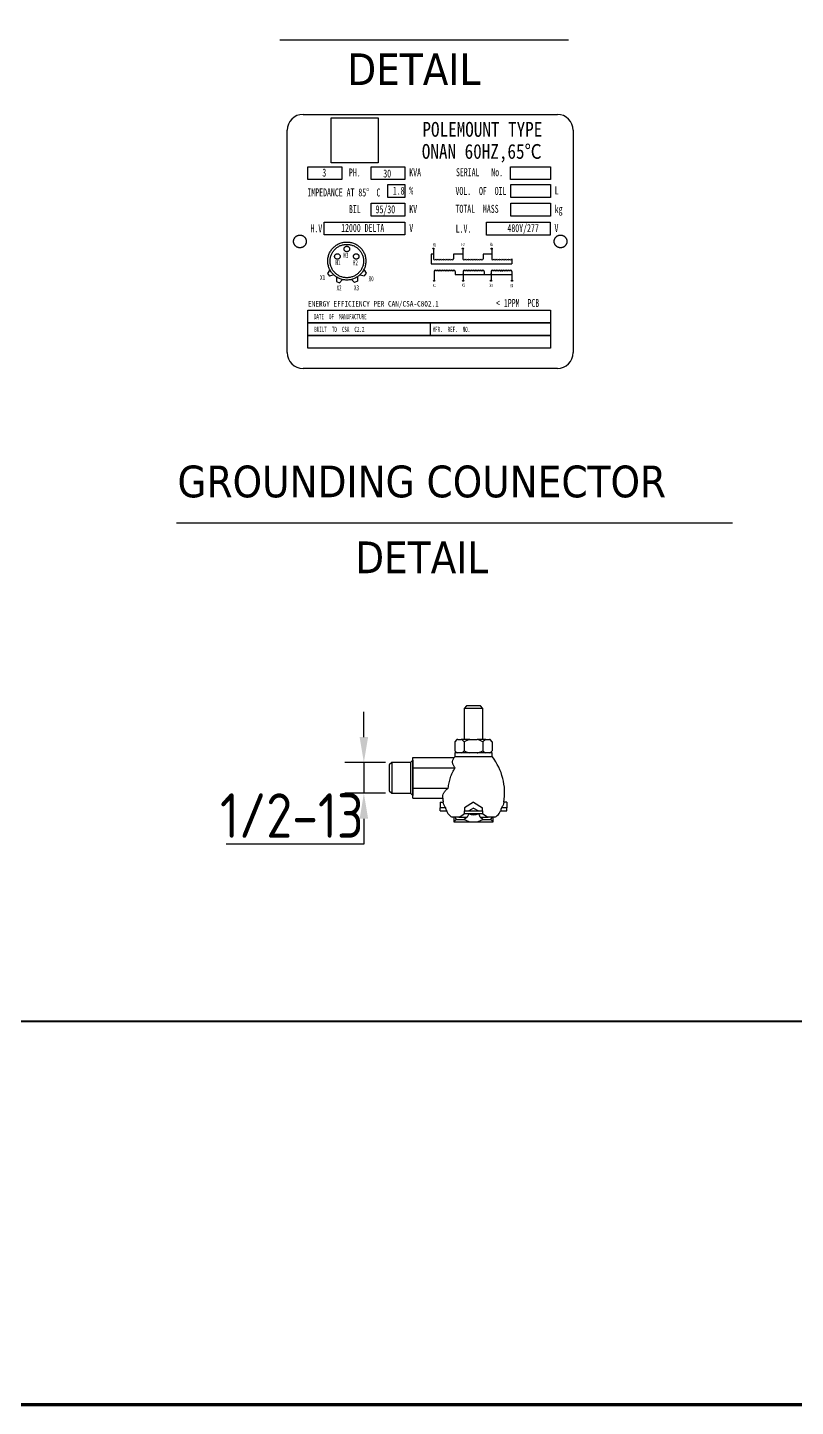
# Model space of a CAD drawing. Header units: millimetres. Extents: x 0 to 6631, y 0 to 4689.
# Drawn here: x 1819 to 3027, y 171 to 2341 of the extents above; entities that cross this region are included whole.
import ezdxf

# ---------------------------------------------------------------- set-up
doc = ezdxf.new("R2010")
doc.units = ezdxf.units.MM
doc.header["$LTSCALE"] = 13
doc.linetypes.add('CENTER', pattern=[50.8, 31.75, -6.35, 6.35, -6.35])
doc.linetypes.add('HIDDEN', pattern=[9.525, 6.35, -3.175])
doc.layers.get('0').update_dxf_attribs({"color": 1, "linetype": 'CENTER'})
for name, color, linetype in [('1', 4, 'Continuous'), ('2', 3, 'Continuous'), ('4', 2, 'HIDDEN'), ('几何体', 7, 'Continuous')]:
    doc.layers.add(name, color=color, linetype=linetype)
doc.layers.add('标注、文本', color=3, linetype='Continuous', lineweight=25)
doc.layers.add('铁心', color=3, linetype='Continuous', lineweight=0)
doc.styles.add('11', font='')
doc.styles.add('chinese', font='simhei.ttf')
doc.styles.get("Standard").update_dxf_attribs({"font": 'gbenor.shx', "bigfont": 'gbcbig.shx'})
doc.styles.add('Tahoma$001', font='tahoma.ttf', dxfattribs={"height": 2.159784})
doc.styles.add('仿宋体', font='')
doc.styles.get('11').set_extended_font_data('FangSong_GB2312')
doc.styles.get('仿宋体').set_extended_font_data('STFangsong')
doc.dimstyles.new('1-15', dxfattribs={"dimscale": 20, "dimtxt": 3.5, "dimasz": 2, "dimexe": 1.5, "dimexo": 0.5, "dimgap": 0.5, "dimtad": 1, "dimtoh": 1, "dimdec": 1, "dimdsep": 46, "dimtxsty": 'Standard', "dimcen": 2.5, "dimclrd": 3, "dimclre": 3, "dimclrt": 3, "dimadec": 0, "dimazin": 2, "dimtfac": 1, "dimtdec": 1, "dimtmove": 0, "dimatfit": 2, "dimfxl": 1, "dimarcsym": 0})
picture_1 = doc.add_image_def('image1.jpg', size_in_pixel=(258, 247))

# ---------------------------------------------------------------- blocks, each defined once
blk = doc.blocks.new('*D7')
at = {"layer": 'Defpoints', "color": 0, "transparency": 16777216}
for p in [(2391.5, 1184.4), (2347.7, 1136), (2391.5, 1136)]:
    blk.add_point(p, dxfattribs=at)
at = {"layer": '标注、文本', "color": 3, "lineweight": -2, "transparency": 16777216}
for p, q in [((2347.7, 1224.4), (2347.7, 1264.4)), ((2381.5, 1184.4), (2317.7, 1184.4)), ((2347.7, 1184.4), (2347.7, 1136)), ((2381.5, 1136), (2317.7, 1136)), ((2347.7, 1096), (2347.7, 1056)), ((2347.7, 1056), (2131.1, 1056))]:
    blk.add_line(p, q, dxfattribs=at)
at = {"layer": '标注、文本', "color": 3, "transparency": 16777216}
for points in [[(2341.1, 1224.4), (2354.4, 1224.4), (2347.7, 1184.4)], [(2341.1, 1096), (2354.4, 1096), (2347.7, 1136)]]:
    blk.add_solid(points, dxfattribs=at)
at = {"layer": '标注、文本', "color": 3, "transparency": 16777216, "insert": (2234.4, 1101), "char_height": 70, "width": 108.503, "attachment_point": 5}
blk.add_mtext('1/2-13', dxfattribs=at)

msp = doc.modelspace()

# ---------------------------------------------------------------- linework, layer by layer
for p, q in [((2294.26, 1960.12), (2290.75, 1954.15)), ((2290.75, 1954.15), (2293.81, 1950.17)), ((2347.77, 1960.59), (2351.38, 1954.68)), ((2351.38, 1954.68), (2348.4, 1950.65)), ((2300.47, 1951.92), (2293.81, 1950.17)), ((2304.69, 1948.64), (2304.64, 1941.72)), ((2304.64, 1941.72), (2309.27, 1939.8)), ((2314.17, 1944.65), (2309.27, 1939.8)), ((2328.13, 1944.77), (2333.11, 1940.01)), ((2337.71, 1942.01), (2333.11, 1940.01)), ((2337.54, 1948.93), (2337.71, 1942.01)), ((2341.7, 1952.28), (2348.4, 1950.65)), ((2452.12, 1876.65), (2452.12, 1856.55))]:
    msp.add_line(p, q)
for points in [[(2259.71, 2122.4), (2312.89, 2122.4), (2312.89, 2102.3), (2259.71, 2102.3)], [(2359.24, 2122.4), (2412.42, 2122.4), (2412.42, 2102.3), (2359.24, 2102.3)], [(2578.63, 2122.4), (2641.18, 2122.4), (2641.18, 2102.3), (2578.63, 2102.3)], [(2385.17, 2094.19), (2412.42, 2094.19), (2412.42, 2074.09), (2385.17, 2074.09)], [(2578.83, 2094.19), (2641.18, 2094.19), (2641.18, 2074.09), (2578.83, 2074.09)], [(2359.24, 2064.8), (2412.42, 2064.8), (2412.42, 2044.7), (2359.24, 2044.7)], [(2578.83, 2064.8), (2641.18, 2064.8), (2641.18, 2044.7), (2578.83, 2044.7)], [(2285.25, 2035.22), (2412.42, 2035.22), (2412.42, 2015.12), (2285.25, 2015.12)], [(2540.87, 2034.9), (2640.89, 2034.9), (2640.89, 2014.8), (2540.87, 2014.8)], [(2259.71, 1896.75), (2641.18, 1896.75), (2641.18, 1876.65), (2259.71, 1876.65)], [(2259.71, 1876.65), (2641.18, 1876.65), (2641.18, 1856.55), (2259.71, 1856.55)], [(2259.71, 1856.55), (2641.18, 1856.55), (2641.18, 1836.45), (2259.71, 1836.45)]]:
    msp.add_lwpolyline(points, close=True)
for centre, radius in [((2320.9, 1973.85), 29.97), ((2320.9, 1973.85), 26.29), ((2320.9, 1992.8), 4.31), ((2306.06, 1981.05), 4.31), ((2335.73, 1981.05), 4.31)]:
    msp.add_circle(centre, radius)
at = {"layer": '1'}
for p, q in [((2252.12, 2204.73), (2652.12, 2204.73)), ((2227.12, 1829.73), (2227.12, 2179.73)), ((2677.12, 2179.73), (2677.12, 1829.73)), ((2652.12, 1804.73), (2252.12, 1804.73))]:
    msp.add_line(p, q, dxfattribs=at)
at = {"layer": '1', "color": 0, "lineweight": 40}
msp.add_line((410.47, 777.52), (6472.75, 777.52), dxfattribs=at)
at = {"layer": '1', "color": 0, "lineweight": 40, "const_width": 5.53}
msp.add_lwpolyline([(410.47, 173.66), (6472.75, 173.66), (6472.75, 4530.93), (410.47, 4530.93), (410.47, 173.66)], dxfattribs=at)
at = {"layer": '1'}
for centre, start, end in [((2252.12, 2179.73), 90, 180), ((2652.12, 2179.73), 0, 90), ((2252.12, 1829.73), 180, 270), ((2652.12, 1829.73), 270, 0)]:
    msp.add_arc(centre, 25, start, end, dxfattribs=at)
at = {"layer": '2'}
for p, q in [((2457.17, 1992.51), (2457.17, 1977.33)), ((2488.92, 1984.92), (2488.92, 1977.33)), ((2503.48, 1992.51), (2503.48, 1977.33)), ((2535.23, 1984.92), (2535.23, 1977.33)), ((2548.78, 1992.51), (2548.78, 1977.33))]:
    msp.add_line(p, q, dxfattribs=at)
for points in [[(2458.22, 1957.55), (2458.22, 1943.77)], [(2491.11, 1957.55), (2491.11, 1952.59)], [(2503.87, 1957.55), (2503.87, 1943.77)], [(2536.77, 1957.55), (2536.77, 1952.59)], [(2547.8, 1957.55), (2547.8, 1943.77)], [(2580.69, 1957.55), (2580.7, 1943.77)]]:
    msp.add_lwpolyline(points, dxfattribs=at)
for centre, radius in [((2457.17, 1993.36), 0.856), ((2503.48, 1993.36), 0.856), ((2548.78, 1993.36), 0.856), ((2458.19, 1942.86), 0.909), ((2503.84, 1942.86), 0.909), ((2547.77, 1942.86), 0.909), ((2580.71, 1942.86), 0.909)]:
    msp.add_circle(centre, radius, dxfattribs=at)
for centre, radius, start, end in [((2458.93, 1977.33), 1.76, 180, 0), ((2462.46, 1977.33), 1.76, 180, 0), ((2465.99, 1977.33), 1.76, 180, 0), ((2469.52, 1977.33), 1.76, 180, 0), ((2473.04, 1977.33), 1.76, 180, 0), ((2476.57, 1977.33), 1.76, 180, 0), ((2480.1, 1977.33), 1.76, 180, 0), ((2483.63, 1977.33), 1.76, 180, 0), ((2487.16, 1977.33), 1.76, 180, 0), ((2505.24, 1977.33), 1.76, 180, 0), ((2508.77, 1977.33), 1.76, 180, 0), ((2512.3, 1977.33), 1.76, 180, 0), ((2515.82, 1977.33), 1.76, 180, 0), ((2519.35, 1977.33), 1.76, 180, 0), ((2522.88, 1977.33), 1.76, 180, 0), ((2526.41, 1977.33), 1.76, 180, 0), ((2529.94, 1977.33), 1.76, 180, 0), ((2533.46, 1977.33), 1.76, 180, 0), ((2550.54, 1977.33), 1.76, 180, 0), ((2554.07, 1977.33), 1.76, 180, 0), ((2557.6, 1977.33), 1.76, 180, 0), ((2561.12, 1977.33), 1.76, 180, 0), ((2564.65, 1977.33), 1.76, 180, 0), ((2568.18, 1977.33), 1.76, 180, 0), ((2571.71, 1977.33), 1.76, 180, 0), ((2575.23, 1977.33), 1.76, 180, 0), ((2578.76, 1977.33), 1.76, 180, 0), ((2503.87, 1952.59), 0.909, 0, 180), ((2547.8, 1952.59), 0.909, 0, 180)]:
    msp.add_arc(centre, radius, start, end, dxfattribs=at)
for points in [[(2461.91, 1957.55), (2461.91, 1958.57), (2461.09, 1959.4), (2460.06, 1959.4), (2459.04, 1959.4), (2458.22, 1958.57), (2458.22, 1957.55)], [(2465.55, 1957.55), (2465.55, 1958.57), (2464.72, 1959.4), (2463.7, 1959.4), (2462.68, 1959.4), (2461.85, 1958.57), (2461.85, 1957.55)], [(2469.18, 1957.55), (2469.18, 1958.57), (2468.36, 1959.4), (2467.34, 1959.4), (2466.32, 1959.4), (2465.49, 1958.57), (2465.49, 1957.55)], [(2472.88, 1957.55), (2472.88, 1958.57), (2472.05, 1959.4), (2471.03, 1959.4), (2470.01, 1959.4), (2469.18, 1958.57), (2469.18, 1957.55)], [(2476.51, 1957.55), (2476.51, 1958.57), (2475.69, 1959.4), (2474.67, 1959.4), (2473.65, 1959.4), (2472.82, 1958.57), (2472.82, 1957.55)], [(2480.15, 1957.55), (2480.15, 1958.57), (2479.32, 1959.4), (2478.3, 1959.4), (2477.28, 1959.4), (2476.45, 1958.57), (2476.45, 1957.55)], [(2483.84, 1957.55), (2483.84, 1958.57), (2483.02, 1959.4), (2482, 1959.4), (2480.98, 1959.4), (2480.15, 1958.57), (2480.15, 1957.55)], [(2487.48, 1957.55), (2487.48, 1958.57), (2486.65, 1959.4), (2485.63, 1959.4), (2484.61, 1959.4), (2483.78, 1958.57), (2483.78, 1957.55)], [(2491.11, 1957.55), (2491.11, 1958.57), (2490.29, 1959.4), (2489.27, 1959.4), (2488.25, 1959.4), (2487.42, 1958.57), (2487.42, 1957.55)], [(2507.57, 1957.55), (2507.57, 1958.57), (2506.74, 1959.4), (2505.72, 1959.4), (2504.7, 1959.4), (2503.87, 1958.57), (2503.87, 1957.55)], [(2511.2, 1957.55), (2511.2, 1958.57), (2510.37, 1959.4), (2509.35, 1959.4), (2508.33, 1959.4), (2507.51, 1958.57), (2507.51, 1957.55)], [(2514.84, 1957.55), (2514.84, 1958.57), (2514.01, 1959.4), (2512.99, 1959.4), (2511.97, 1959.4), (2511.14, 1958.57), (2511.14, 1957.55)], [(2518.53, 1957.55), (2518.53, 1958.57), (2517.7, 1959.4), (2516.68, 1959.4), (2515.66, 1959.4), (2514.84, 1958.57), (2514.84, 1957.55)], [(2522.17, 1957.55), (2522.17, 1958.57), (2521.34, 1959.4), (2520.32, 1959.4), (2519.3, 1959.4), (2518.47, 1958.57), (2518.47, 1957.55)], [(2525.8, 1957.55), (2525.8, 1958.57), (2524.97, 1959.4), (2523.95, 1959.4), (2522.93, 1959.4), (2522.11, 1958.57), (2522.11, 1957.55)], [(2529.5, 1957.55), (2529.5, 1958.57), (2528.67, 1959.4), (2527.65, 1959.4), (2526.63, 1959.4), (2525.8, 1958.57), (2525.8, 1957.55)], [(2533.13, 1957.55), (2533.13, 1958.57), (2532.3, 1959.4), (2531.28, 1959.4), (2530.26, 1959.4), (2529.44, 1958.57), (2529.44, 1957.55)], [(2536.77, 1957.55), (2536.77, 1958.57), (2535.94, 1959.4), (2534.92, 1959.4), (2533.9, 1959.4), (2533.07, 1958.57), (2533.07, 1957.55)], [(2551.49, 1957.55), (2551.49, 1958.57), (2550.66, 1959.4), (2549.64, 1959.4), (2548.62, 1959.4), (2547.8, 1958.57), (2547.8, 1957.55)], [(2555.13, 1957.55), (2555.13, 1958.57), (2554.3, 1959.4), (2553.28, 1959.4), (2552.26, 1959.4), (2551.43, 1958.57), (2551.43, 1957.55)], [(2558.76, 1957.55), (2558.76, 1958.57), (2557.93, 1959.4), (2556.91, 1959.4), (2555.89, 1959.4), (2555.07, 1958.57), (2555.07, 1957.55)], [(2562.46, 1957.55), (2562.46, 1958.57), (2561.63, 1959.4), (2560.61, 1959.4), (2559.59, 1959.4), (2558.76, 1958.57), (2558.76, 1957.55)], [(2566.09, 1957.55), (2566.09, 1958.57), (2565.26, 1959.4), (2564.24, 1959.4), (2563.22, 1959.4), (2562.4, 1958.57), (2562.4, 1957.55)], [(2569.73, 1957.55), (2569.73, 1958.57), (2568.9, 1959.4), (2567.88, 1959.4), (2566.86, 1959.4), (2566.03, 1958.57), (2566.03, 1957.55)], [(2573.42, 1957.55), (2573.42, 1958.57), (2572.59, 1959.4), (2571.57, 1959.4), (2570.55, 1959.4), (2569.73, 1958.57), (2569.73, 1957.55)], [(2577.06, 1957.55), (2577.06, 1958.57), (2576.23, 1959.4), (2575.21, 1959.4), (2574.19, 1959.4), (2573.36, 1958.57), (2573.36, 1957.55)], [(2580.69, 1957.55), (2580.69, 1958.57), (2579.87, 1959.4), (2578.84, 1959.4), (2577.82, 1959.4), (2577, 1958.57), (2577, 1957.55)]]:
    msp.add_open_spline(points, degree=3, knots=[0, 0, 0, 0, 1, 1, 1, 2, 2, 2, 2], dxfattribs=at)
at = {"layer": '4', "color": 0}
for centre in [(2247.12, 2004.73), (2657.12, 2004.73)]:
    msp.add_circle(centre, 10, dxfattribs=at)
at = {"layer": '几何体'}
for p, q in [((2509.4, 1273.68), (2505.71, 1269.26)), ((2505.71, 1269.26), (2505.71, 1220.53)), ((2520.28, 1269.26), (2505.71, 1269.26)), ((2520.28, 1273.68), (2509.4, 1273.68)), ((2531.15, 1273.68), (2520.28, 1273.68)), ((2534.84, 1269.26), (2520.28, 1269.26)), ((2534.84, 1269.26), (2531.15, 1273.68)), ((2534.84, 1220.53), (2534.84, 1269.26)), ((2494.08, 1220.53), (2490.73, 1217.18)), ((2490.73, 1217.18), (2490.73, 1202.95)), ((2495.31, 1220.53), (2494.08, 1220.53)), ((2495.31, 1220.53), (2500.93, 1220.53)), ((2514.66, 1220.53), (2500.93, 1220.53)), ((2505.5, 1217.18), (2505.5, 1202.95)), ((2514.66, 1220.53), (2525.9, 1220.53)), ((2539.63, 1220.53), (2525.9, 1220.53)), ((2535.05, 1217.18), (2535.05, 1202.95)), ((2539.63, 1220.53), (2545.25, 1220.53)), ((2546.48, 1220.53), (2545.25, 1220.53)), ((2549.82, 1217.18), (2546.48, 1220.53)), ((2549.82, 1217.18), (2549.82, 1202.95)), ((2490.73, 1202.95), (2494.08, 1199.6)), ((2490.73, 1199.6), (2490.73, 1193.42)), ((2520.28, 1199.6), (2490.73, 1199.6)), ((2549.82, 1199.6), (2520.28, 1199.6)), ((2546.48, 1199.6), (2549.82, 1202.95)), ((2549.82, 1193.42), (2549.82, 1199.6)), ((2391.47, 1184.43), (2387.44, 1180.66)), ((2387.44, 1180.66), (2387.44, 1139.77)), ((2421.16, 1184.43), (2391.47, 1184.43)), ((2391.47, 1184.43), (2391.47, 1135.99)), ((2424.94, 1187.97), (2421.16, 1184.43)), ((2421.16, 1184.43), (2421.16, 1135.99)), ((2424.94, 1192.26), (2489.85, 1192.26)), ((2424.94, 1184.25), (2424.94, 1192.26)), ((2424.94, 1187.97), (2424.94, 1187.97)), ((2424.94, 1187.97), (2424.94, 1132.45)), ((2424.94, 1176.24), (2424.94, 1184.25)), ((2424.94, 1160.21), (2424.94, 1176.24)), ((2424.94, 1176.24), (2491.45, 1176.24)), ((2520.28, 1193.42), (2490.73, 1193.42)), ((2549.82, 1193.42), (2520.28, 1193.42)), ((2424.94, 1144.19), (2424.94, 1160.21)), ((2387.44, 1139.77), (2391.47, 1135.99)), ((2391.47, 1135.99), (2421.16, 1135.99)), ((2421.16, 1135.99), (2424.94, 1132.45)), ((2424.94, 1144.19), (2480.42, 1144.19)), ((2424.94, 1136.17), (2424.94, 1144.19)), ((2424.94, 1128.16), (2424.94, 1136.17)), ((2424.94, 1132.45), (2424.94, 1132.45)), ((2424.94, 1128.16), (2471.76, 1128.16)), ((2467.95, 1121.89), (2472.54, 1121.89)), ((2467.95, 1121.89), (2467.95, 1113.28)), ((2476.51, 1113.28), (2467.95, 1113.28)), ((2467.95, 1108.27), (2467.95, 1113.28)), ((2467.95, 1108.27), (2478.02, 1108.27)), ((2520.28, 1121.89), (2506.28, 1113.28)), ((2506.28, 1113.28), (2506.28, 1108.27)), ((2506.28, 1108.27), (2512.74, 1108.27)), ((2520.28, 1112.57), (2512.74, 1108.27)), ((2512.74, 1108.27), (2527.81, 1108.27)), ((2520.28, 1121.89), (2534.28, 1113.28)), ((2520.28, 1112.57), (2527.81, 1108.27)), ((2527.81, 1108.27), (2534.28, 1108.27)), ((2534.28, 1108.27), (2534.28, 1113.28)), ((2562.53, 1108.27), (2572.6, 1108.27)), ((2572.6, 1113.28), (2564.04, 1113.28)), ((2572.6, 1121.89), (2568.01, 1121.89)), ((2572.6, 1121.89), (2572.6, 1113.28)), ((2572.6, 1108.27), (2572.6, 1113.28)), ((2478.75, 1106.18), (2478.95, 1106.18)), ((2497.34, 1098.3), (2486.64, 1098.3)), ((2489.34, 1098.3), (2489.34, 1090.96)), ((2492.98, 1094.6), (2489.34, 1090.96)), ((2489.34, 1090.96), (2551.21, 1090.96)), ((2492.98, 1094.6), (2505.71, 1094.6)), ((2497.34, 1098.3), (2510.46, 1098.3)), ((2510.46, 1098.3), (2505.71, 1094.6)), ((2505.91, 1104.13), (2534.64, 1104.13)), ((2512.78, 1103.86), (2510.46, 1098.3)), ((2530.6, 1098.3), (2528.4, 1104.13)), ((2530.6, 1098.3), (2543.21, 1098.3)), ((2534.84, 1094.6), (2530.6, 1098.3)), ((2534.84, 1094.6), (2547.57, 1094.6)), ((2553.91, 1098.3), (2543.21, 1098.3)), ((2551.21, 1090.96), (2547.57, 1094.6)), ((2551.21, 1090.96), (2551.21, 1098.3)), ((2561.61, 1106.18), (2561.8, 1106.18))]:
    msp.add_line(p, q, dxfattribs=at)
for centre, radius, start, end in [((2564.76, 1136.52), 93.37, 142.4527, 143.34611), ((2475.8, 1136.52), 93.37, 350.98374, 37.5473), ((2564.76, 1136.52), 93.37, 185.13721, 189.01667), ((2520.28, 1121.89), 30.94, 241.91535, 298.08465), ((2520.28, 1121.89), 19.53, 247.41306, 294.57036)]:
    msp.add_arc(centre, radius, start, end, dxfattribs=at)
for start_param, end_param in [(0.3403523, 0.4901697), (2.651423, 2.8012403)]:
    msp.add_ellipse((2520.28, 1107.33), major_axis=(-30.94, 0), ratio=0.8743275, start_param=start_param, end_param=end_param, dxfattribs=at)
for points, knots in [([(2495.31, 1220.53), (2494.52, 1220.19), (2493.73, 1219.72), (2492.2, 1218.58), (2491.46, 1217.91), (2490.73, 1217.18)], [0, 0, 0, 0, 0.5, 0.5, 1, 1, 1, 1]), ([(2514.66, 1220.53), (2513.07, 1220.19), (2511.5, 1219.72), (2508.45, 1218.58), (2506.96, 1217.91), (2505.5, 1217.18)], [0, 0, 0, 0, 0.5, 0.5, 1, 1, 1, 1]), ([(2539.63, 1220.53), (2538.84, 1220.19), (2538.05, 1219.72), (2536.52, 1218.58), (2535.78, 1217.91), (2535.05, 1217.18)], [0, 0, 0, 0, 0.5, 0.5, 1, 1, 1, 1]), ([(2500.93, 1199.6), (2501.72, 1199.94), (2502.5, 1200.42), (2504.03, 1201.56), (2504.77, 1202.22), (2505.5, 1202.95)], [0, 0, 0, 0, 0.5, 0.5, 1, 1, 1, 1]), ([(2525.9, 1199.6), (2527.48, 1199.94), (2529.05, 1200.42), (2532.1, 1201.56), (2533.59, 1202.22), (2535.05, 1202.95)], [0, 0, 0, 0, 0.5, 0.5, 1, 1, 1, 1]), ([(2545.25, 1199.6), (2546.04, 1199.94), (2546.83, 1200.42), (2548.35, 1201.56), (2549.09, 1202.22), (2549.82, 1202.95)], [0, 0, 0, 0, 0.5, 0.5, 1, 1, 1, 1]), ([(2480.42, 1144.19), (2480.56, 1145.61), (2480.74, 1147.04), (2481.19, 1149.86), (2481.45, 1151.26), (2482.35, 1155.43), (2483.11, 1158.16), (2484.93, 1163.53), (2486, 1166.17), (2487.86, 1170.05), (2488.53, 1171.33), (2489.93, 1173.82), (2490.67, 1175.04), (2491.45, 1176.24)], [0, 0, 0, 0, 0.125, 0.125, 0.25, 0.25, 0.5, 0.5, 0.75, 0.75, 0.875, 0.875, 1, 1, 1, 1]), ([(2491.45, 1176.24), (2490.19, 1177.48), (2489.24, 1178.76), (2488.21, 1180.74), (2487.93, 1181.41), (2487.52, 1182.77), (2487.39, 1183.46), (2487.19, 1185.53), (2487.34, 1186.9), (2487.98, 1188.93), (2488.26, 1189.61), (2488.96, 1190.95), (2489.37, 1191.61), (2489.85, 1192.26)], [0, 0, 0, 0, 0.25, 0.25, 0.375, 0.375, 0.5, 0.5, 0.75, 0.75, 0.875, 0.875, 1, 1, 1, 1]), ([(2471.76, 1128.16), (2471.64, 1129.58), (2471.73, 1130.98), (2472.33, 1133.76), (2472.84, 1135.13), (2473.94, 1137.18), (2474.36, 1137.86), (2475.3, 1139.19), (2475.82, 1139.84), (2477.53, 1141.76), (2478.87, 1143), (2480.42, 1144.19)], [0, 0, 0, 0, 0.25, 0.25, 0.5, 0.5, 0.625, 0.625, 0.75, 0.75, 1, 1, 1, 1]), ([(2476.51, 1113.28), (2475.42, 1114.66), (2474.55, 1116.07), (2473.23, 1118.94), (2472.78, 1120.4), (2472.54, 1121.89)], [0, 0, 0, 0, 0.5, 0.5, 1, 1, 1, 1]), ([(2568.01, 1121.89), (2567.78, 1120.4), (2567.32, 1118.94), (2566, 1116.07), (2565.13, 1114.66), (2564.04, 1113.28)], [0, 0, 0, 0, 0.5, 0.5, 1, 1, 1, 1])]:
    msp.add_open_spline(points, degree=3, knots=knots, dxfattribs=at)
for points in [[(2505.5, 1217.18), (2504.03, 1218.66), (2502.52, 1219.85), (2500.93, 1220.53)], [(2535.05, 1217.18), (2532.11, 1218.66), (2529.08, 1219.85), (2525.9, 1220.53)], [(2549.82, 1217.18), (2548.35, 1218.66), (2546.84, 1219.85), (2545.25, 1220.53)], [(2490.73, 1202.95), (2492.2, 1201.48), (2493.72, 1200.28), (2495.31, 1199.6)], [(2505.5, 1202.95), (2508.45, 1201.48), (2511.48, 1200.28), (2514.66, 1199.6)], [(2535.05, 1202.95), (2536.52, 1201.48), (2538.04, 1200.28), (2539.63, 1199.6)], [(2478.02, 1108.27), (2477.47, 1109.92), (2476.97, 1111.59), (2476.51, 1113.28)], [(2478.02, 1108.27), (2478.26, 1107.57), (2478.5, 1106.88), (2478.75, 1106.18)], [(2506.28, 1104.38), (2506.28, 1105.67), (2506.28, 1106.97), (2506.28, 1108.27)], [(2534.28, 1108.27), (2534.28, 1106.96), (2534.28, 1105.66), (2534.28, 1104.38)], [(2561.8, 1106.18), (2562.05, 1106.87), (2562.3, 1107.57), (2562.53, 1108.27)], [(2564.04, 1113.28), (2563.59, 1111.59), (2563.08, 1109.92), (2562.53, 1108.27)], [(2478.95, 1106.18), (2479.21, 1105.45), (2479.49, 1104.72), (2479.78, 1103.99)], [(2479.78, 1103.99), (2481.67, 1101.95), (2483.95, 1100.05), (2486.64, 1098.3)], [(2497.34, 1098.3), (2500.07, 1100.16), (2503.05, 1102.18), (2506.28, 1104.38)], [(2534.28, 1104.38), (2537.5, 1102.18), (2540.49, 1100.16), (2543.21, 1098.3)], [(2553.91, 1098.3), (2556.61, 1100.05), (2558.89, 1101.95), (2560.78, 1103.99)], [(2560.78, 1103.99), (2561.06, 1104.72), (2561.34, 1105.45), (2561.61, 1106.18)]]:
    msp.add_open_spline(points, degree=3, dxfattribs=at)
at = {"layer": '标注、文本'}
for p, q in [((2215.72, 2321.98), (2669.39, 2321.98)), ((2457.17, 1984.92), (2453.63, 1984.92)), ((2453.63, 1984.92), (2453.63, 1969.35)), ((2503.48, 1984.92), (2488.92, 1984.92)), ((2548.78, 1984.92), (2535.23, 1984.92)), ((2580.53, 1977.33), (2580.53, 1969.35)), ((2453.63, 1969.35), (2580.53, 1969.35)), ((2491.11, 1952.59), (2502.96, 1952.59)), ((2504.78, 1952.59), (2546.89, 1952.59)), ((2548.7, 1952.59), (2580.69, 1952.59)), ((2052.88, 1561.59), (2927.56, 1561.59))]:
    msp.add_line(p, q, dxfattribs=at)

# ---------------------------------------------------------------- texts
at = {"layer": '2'}
for s, height, style, width, p in [('3', 12.6, '仿宋体', 0.6, (2282.34, 2106.83)), ('PH.', 12.6, '仿宋体', 0.6, (2324.19, 2106.95)), ('30', 12.6, '仿宋体', 0.6, (2378.29, 2105.4)), ('KVA', 12.6, '仿宋体', 0.6, (2419.15, 2106.95)), ('SERIAL   No.', 12.6, '仿宋体', 0.6, (2492.63, 2107.36)), ('IMPEDANCE AT 85%%D', 12.6, '仿宋体', 0.6, (2258.85, 2075.58)), ('C', 12.6, '仿宋体', 0.6, (2367.51, 2075.48)), ('1.8', 12.6, '仿宋体', 0.6, (2393.24, 2078.31)), ('%%%', 12.6, '仿宋体', 0.6, (2419.15, 2078.74)), ('VOL.  OF  OIL', 12.6, '仿宋体', 0.6, (2491.82, 2077.84)), ('L', 12.6, '仿宋体', 0.6, (2647.91, 2078.74)), ('BIL', 12.6, '仿宋体', 0.6, (2324.19, 2049.35)), ('95/30', 12.6, '仿宋体', 0.6, (2366.13, 2049.02)), ('KV', 12.6, '仿宋体', 0.6, (2419.15, 2049.35)), ('TOTAL  MASS', 12.6, '仿宋体', 0.6, (2491.84, 2049.76)), ('kg', 12.6, '仿宋体', 0.6, (2647.91, 2049.35)), ('H.V.', 12.6, '仿宋体', 0.6, (2263.67, 2018.89)), ('V', 12.6, '仿宋体', 0.6, (2419.15, 2019.77)), ('L.V.', 12.6, '仿宋体', 0.6, (2492.14, 2018.57)), ('V', 12.6, '仿宋体', 0.6, (2647.62, 2019.45)), ('H1', 5.129, '仿宋体', 0.6, (2456.17, 1996.9)), ('H2', 5.129, '仿宋体', 0.6, (2501.15, 1997.32)), ('H2', 5.129, '仿宋体', 0.6, (2546, 1997.48)), ('H1', 8.064, '仿宋体', 0.6, (2302.95, 1967.37)), ('H3', 8.064, '仿宋体', 0.6, (2315.6, 1978.94)), ('H2', 8.064, '仿宋体', 0.6, (2330.44, 1967.19)), ('X1', 8.064, '仿宋体', 0.6, (2278.9, 1943.75)), ('X2', 8.064, '仿宋体', 0.6, (2304.78, 1927.66)), ('X3', 8.064, '仿宋体', 0.6, (2332.2, 1927.73)), ('X0', 8.064, '仿宋体', 0.6, (2355.2, 1942.11)), ('X1', 5.129, '仿宋体', 0.6, (2456.3, 1932.79)), ('X2', 5.129, '仿宋体', 0.6, (2501.94, 1933.33)), ('X3', 5.129, '仿宋体', 0.6, (2545.4, 1932.9)), ('X0', 5.129, '仿宋体', 0.6, (2577.82, 1932.57)), ('ENERGY EFFICIENCY PER CAN/CSA-C802.1', 8.75, '11', 0.8, (2259.96, 1902.25)), ('< 1PPM  PCB', 12.6, '仿宋体', 0.6, (2555.61, 1901.49)), ('DATE  OF  MANUFACTURE', 8.064, '仿宋体', 0.6, (2269.15, 1882.35)), ('BUILT  TO  CSA  C2.2', 8.064, '仿宋体', 0.6, (2269.64, 1862.25)), ('MFR.  REF.  NO.    ', 8.064, '仿宋体', 0.6, (2455.79, 1862.25))]:
    msp.add_text(s, height=height, dxfattribs=dict(at, style=style, width=width)).set_placement(p)
at = {"layer": '2', "color": 3, "true_color": 0x00ff00, "style": '仿宋体', "width": 0.6}
for s, p in [('12000 DELTA', (2311.92, 2019.77)), ('480Y/277', (2573.58, 2019.45))]:
    msp.add_text(s, height=12.6, dxfattribs=at).set_placement(p)
at = {"layer": '4', "color": 2, "true_color": 0xffff00, "style": 'chinese', "width": 0.85}
for s, p in [('POLEMOUNT TYPE ', (2439.84, 2169.5)), (' ONAN 60HZ,65℃', (2425.4, 2134.78))]:
    msp.add_text(s, height=23.2987, dxfattribs=at).set_placement(p)
at = {"layer": '铁心', "lineweight": 13, "style": 'Tahoma$001'}
for s, p in [('DETAIL', (2321.68, 2250.78)), ('GROUNDING COUNECTOR', (2054.53, 1601.92)), ('DETAIL', (2334.11, 1482.43))]:
    msp.add_text(s, height=50, dxfattribs=at).set_placement(p)

# ---------------------------------------------------------------- dimensions: what is measured, and where the dimension line sits
at = {"layer": '标注、文本'}
dim = msp.add_aligned_dim(p1=(2391.47, 1184.43), p2=(2391.47, 1135.99), distance=-43.75, text='1/2-13', dimstyle='1-15', dxfattribs=at)
dim.commit()
dim.dimension.update_dxf_attribs({"geometry": '*D7', "text_midpoint": (2234.43, 1100.99)})

# ---------------------------------------------------------------- pictures from other files: only their frames are drawn
image = msp.add_image(picture_1, insert=(2296.36, 2128.61), size_in_units=(73.78, 70.64), dxfattribs=at)
image.dxf.flags = 7

doc.saveas('drawing.dxf')
